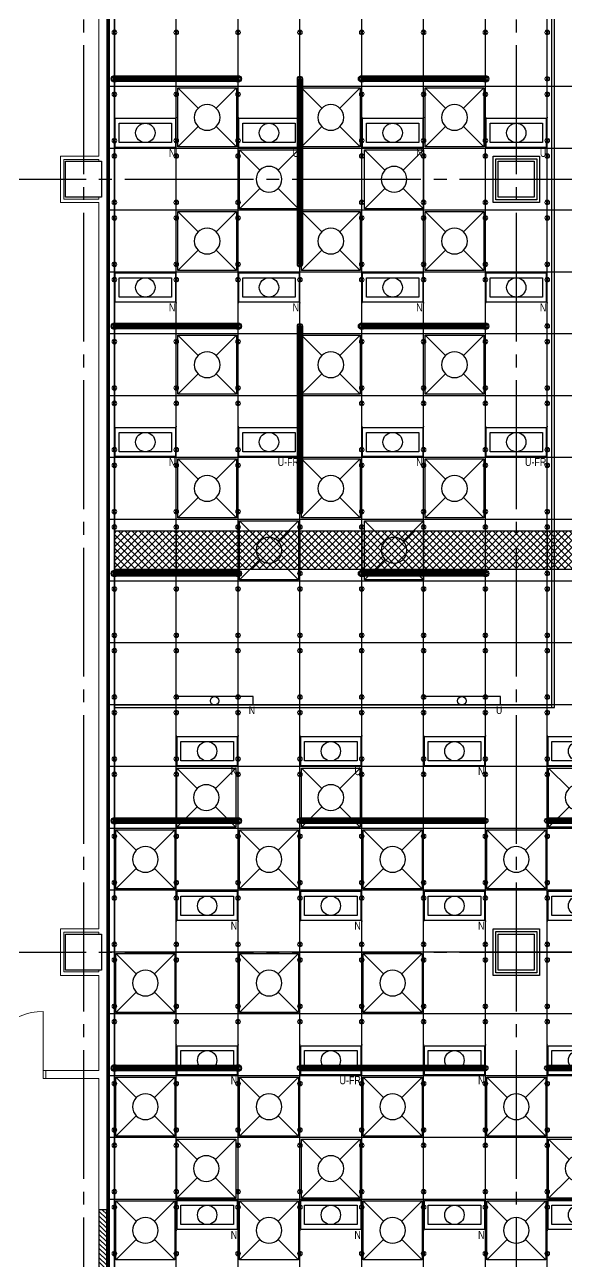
# Model space of a CAD drawing. Extents: x -17313 to 41501, y -1010 to 11880.
# Drawn here: x 1686 to 2737, y 2400 to 4800 of the extents above; entities that cross this region are included whole.
import ezdxf
from ezdxf.enums import TextEntityAlignment as Align

# ---------------------------------------------------------------- set-up
doc = ezdxf.new("R2010")
doc.units = 0
doc.header["$LTSCALE"] = 100
doc.linetypes.add('X-S-FAB-L10$0$COL-CEN-LIN', pattern=[3.25, 2.5, -0.25, 0.25, -0.25])
for name, color, linetype in [('0-xref', 8, 'Continuous'), ('188K-SM-03-F10-ARCH-CEIL-Y2257103$0$K-CEIL-4.2', 8, 'Continuous'), ('188K-SM-03-F10-ARCH-CEIL-Y2257103$0$K-CEIL-4.2-AREA', 8, 'Continuous'), ('188K-SM-03-F10-ARCH-PA-Y2257103$0$K-P1S-4.2-單抗', 53, 'Continuous'), ('188K-SM-03-F10-ARCH-PA-Y2257103$0$K-P2D-4.2-雙抗', 53, 'Continuous'), ('188K-SM-03-F10-ARCH-PA-Y2257103$0$K-岩棉 2hr 7.5-單抗', 53, 'Continuous'), ('188K-SM-06-F10-ELEC-LIGHT-Y2257103$0$E-LIGHT(W)-N', 253, 'Continuous'), ('188K-SM-06-F10-ELEC-LIGHT-Y2257103$0$E-LIGHT(W)-U FR', 253, 'Continuous'), ('188K-SM-06-F10-ELEC-LIGHT-Y2257103$0$E-LIGHT(W)-U XLPE', 253, 'Continuous'), ('188K-SM-06-F10-HVAC-FFU-Y2257103$0$AC-FFU-ULPA', 254, 'Continuous'), ('188K-SM-07-F15-ARCH-CATW-Y2257103$0$K-安全母索', 6, 'Continuous'), ('188K-SM-07-F15-ARCH-CATW-Y2257103$0$K-貓道板-主走道', 171, 'Continuous'), ('X-S-FAB-L10$0$0-DIM-TXT', 8, 'Continuous'), ('X-S-FAB-L10$0$A-WALL-IN', 8, 'Continuous'), ('X-S-FAB-L10$0$BLOCK', 8, 'Continuous'), ('X-S-FAB-L10$0$CCL', 8, 'X-S-FAB-L10$0$COL-CEN-LIN'), ('X-S-FAB-L10$0$COL-S', 8, 'Continuous'), ('X-S-FAB-L10$0$Door', 8, 'Continuous'), ('X-S-FAB-L10$0$WALL_188K_IN', 8, 'Continuous')]:
    doc.layers.add(name, color=color, linetype=linetype)
doc.layers.add('188K-SM-03-F10-ARCH-CEIL-Y2257103$0$K-吊點-標準', color=8, linetype='Continuous', lineweight=9)
doc.layers.add('188K-SM-06-F10-ELEC-LIGHT-Y2257103$0$Defpoints-CAS', color=253, linetype='Continuous', plot=False)
doc.styles.add('188K-SM-06-F10-ELEC-LIGHT-Y2257103$0$Standard', font='arial.ttf')
doc.styles.add('X-S-FAB-L10$0$CHINA', font='simplex.shx', dxfattribs={"width": 0.75, "bigfont": 'chineset.shx'})
doc.styles.add('X-S-FAB-L10$0$Standard', font='', dxfattribs={"width": 0.8})
doc.styles.add('X-S-FAB-L10$0$TG_NOTE_TEXT', font='simplex.shx', dxfattribs={"width": 0.75, "bigfont": 'chineset.shx'})
doc.styles.get('X-S-FAB-L10$0$Standard').set_extended_font_data('Microsoft JhengHei')

# ---------------------------------------------------------------- blocks, each defined once
blk = doc.blocks.new('X-S-FAB-L10$0$FAB2-L05')
at = {"layer": 'X-S-FAB-L10$0$CCL'}
for p, q in [((-24360, 11005), (-24360, 0)), ((-23520, 11005), (-23520, 0)), ((-26880, 5220), (1210, 5220)), ((-26880, 3720), (1210, 3720))]:
    blk.add_line(p, q, dxfattribs=at)
at = {"layer": 'X-S-FAB-L10$0$COL-S'}
for points in [[(-24395, 5255), (-24325, 5255), (-24325, 5185), (-24395, 5185)], [(-23555, 5255), (-23485, 5255), (-23485, 5185), (-23555, 5185)], [(-24395, 3755), (-24325, 3755), (-24325, 3685), (-24395, 3685)], [(-23555, 3755), (-23485, 3755), (-23485, 3685), (-23555, 3685)]]:
    blk.add_lwpolyline(points, close=True, dxfattribs=at)
blk = doc.blocks.new('X-S-FAB-L10$0$金屬雙門 24[42]_1')
at = {"layer": 'X-S-FAB-L10$0$Door', "lineweight": 0}
for p, q in [((1491.75, 2770), (1491.75, 2885)), ((1721.75, 2770), (1721.75, 2885)), ((1486.75, 2770), (1482.45, 2770)), ((1486.75, 2770), (1482.45, 2770)), ((1486.75, 2770), (1491.75, 2770)), ((1486.75, 2755), (1486.75, 2770)), ((1486.75, 2770), (1486.75, 2755)), ((1486.75, 2770), (1486.75, 2755)), ((1491.75, 2770), (1491.75, 2755)), ((1721.75, 2755), (1721.75, 2770)), ((1721.75, 2770), (1726.75, 2770)), ((1726.75, 2770), (1726.75, 2755)), ((1726.75, 2770), (1726.75, 2755)), ((1726.75, 2770), (1726.75, 2755)), ((1726.75, 2770), (1731.05, 2770)), ((1726.75, 2770), (1731.05, 2770)), ((1486.75, 2755), (1482.45, 2755)), ((1486.75, 2755), (1482.45, 2755)), ((1491.75, 2755), (1486.75, 2755)), ((1726.75, 2755), (1721.75, 2755)), ((1726.75, 2755), (1731.05, 2755)), ((1726.75, 2755), (1731.05, 2755))]:
    blk.add_line(p, q, dxfattribs=at)
for centre, start, end in [((1491.75, 2770), 0, 90), ((1721.75, 2770), 90, 180)]:
    blk.add_arc(centre, 115, start, end, dxfattribs=at)
blk = doc.blocks.new('X-S-FAB-L10')
at = {"layer": 'X-S-FAB-L10$0$WALL_188K_IN'}
h = blk.add_hatch(dxfattribs=at)
h.set_pattern_fill('LINE', color=256, scale=2, angle=135)
h.set_pattern_definition([(135, (1845, 2401.6165), (-4.49013, -4.49013), [])])
h.paths.add_polyline_path([(1845, 2100), (1845, 2500), (1830, 2500), (1830, 2100)])
at = {"layer": 'X-S-FAB-L10$0$A-WALL-IN', "lineweight": 0}
for p, q in [((1726.7, 2770), (1731, 2770)), ((1726.7, 2770), (1726.7, 2755)), ((1726.7, 2755), (1731, 2755)), ((1845, 2500), (1830, 2500))]:
    blk.add_line(p, q, dxfattribs=at)
at = {"layer": 'X-S-FAB-L10$0$A-WALL-IN', "lineweight": 0, "flags": 128}
for points in [[(1845, 2500), (1845, 6750)], [(1830, 5955), (1830, 4545)], [(1755, 4545), (1761.5, 4545)], [(1755, 4545), (1755, 4461.5)], [(1830, 4545), (1761.5, 4545)], [(1761.5, 4461.5), (1761.5, 4538.5)], [(1761.5, 4538.5), (1830, 4538.5)], [(1830, 4538.5), (1830, 4535)], [(1830, 4465), (1830, 4461.5)], [(1755, 4461.5), (1755, 4455)], [(1755, 4455), (1830, 4455)], [(1830, 4461.5), (1761.5, 4461.5)], [(1830, 4455), (1830, 3045)], [(1755, 3045), (1761.5, 3045)], [(1755, 3045), (1755, 2961.5)], [(1830, 3045), (1761.5, 3045)], [(1761.5, 2961.5), (1761.5, 3038.5)], [(1761.5, 3038.5), (1830, 3038.5)], [(1830, 3038.5), (1830, 3035)], [(1755, 2961.5), (1755, 2955)], [(1755, 2955), (1830, 2955)], [(1830, 2961.5), (1761.5, 2961.5)], [(1830, 2965), (1830, 2961.5)], [(1830, 2955), (1830, 2770)], [(1830, 2770), (1726.7, 2770)], [(1726.7, 2755), (1830, 2755)], [(1830, 2755), (1830, 2500)]]:
    blk.add_lwpolyline(points, dxfattribs=at)
at = {"layer": 'X-S-FAB-L10$0$COL-S'}
for p, q in [((1765, 4535), (1835, 4535)), ((1765, 4465), (1765, 4535)), ((1835, 4535), (1835, 4465)), ((2605, 4535), (2675, 4535)), ((2605, 4465), (2605, 4535)), ((2675, 4535), (2675, 4465)), ((1835, 4465), (1765, 4465)), ((2675, 4465), (2605, 4465)), ((1765, 3035), (1835, 3035)), ((1765, 2965), (1765, 3035)), ((1835, 3035), (1835, 2965)), ((2605, 3035), (2675, 3035)), ((2605, 2965), (2605, 3035)), ((2675, 3035), (2675, 2965)), ((1835, 2965), (1765, 2965)), ((2675, 2965), (2605, 2965))]:
    blk.add_line(p, q, dxfattribs=at)
at = {"layer": 'X-S-FAB-L10$0$WALL_188K_IN'}
blk.add_lwpolyline([(1845, 2100), (1845, 2500), (1830, 2500), (1830, 2100)], close=True, dxfattribs=at)
at = {"layer": 'X-S-FAB-L10$0$BLOCK'}
blk.add_blockref('X-S-FAB-L10$0$FAB2-L05', (26160, -720), dxfattribs=at)
at = {"layer": 'X-S-FAB-L10$0$Door', "lineweight": 0}
blk.add_blockref('X-S-FAB-L10$0$金屬雙門 24[42]_1', (0, 0), dxfattribs=at)
at = {"style": 'X-S-FAB-L10$0$TG_NOTE_TEXT', "width": 0.5, "flags": 1}
for p in [(7463.3, 9020), (18268.3, 8649), (11197.8, 4800.2), (16485.8, 4800.2), (25420.3, 2635), (13360, 320, 0), (7463.3, -33.3)]:
    blk.add_attdef('WH', text='', height=20, dxfattribs=at).set_placement(p, align=Align.BOTTOM_LEFT)
at = {"width": 0.5}
for style, p in [('X-S-FAB-L10$0$TG_NOTE_TEXT', (7585, 9020)), ('X-S-FAB-L10$0$TG_NOTE_TEXT', (18390, 8649)), ('X-S-FAB-L10$0$TG_NOTE_TEXT', (11117.5, 4813.5)), ('X-S-FAB-L10$0$TG_NOTE_TEXT', (16607.5, 4813.5)), ('X-S-FAB-L10$0$TG_NOTE_TEXT', (25350, 2635)), ('X-S-FAB-L10$0$Standard', (13129.4, 325, 0)), ('X-S-FAB-L10$0$TG_NOTE_TEXT', (7585, -20))]:
    blk.add_attdef('DESC', text='', height=10, dxfattribs=dict(at, style=style)).set_placement(p, align=Align.BOTTOM_LEFT)
for tag, style, p in [('TYPE', 'X-S-FAB-L10$0$TG_NOTE_TEXT', (7619.3, 9020)), ('NO', 'X-S-FAB-L10$0$TG_NOTE_TEXT', (7650.1, 9020)), ('TYPE', 'X-S-FAB-L10$0$TG_NOTE_TEXT', (18424.2, 8649)), ('NO', 'X-S-FAB-L10$0$TG_NOTE_TEXT', (18455, 8649)), ('NO', 'X-S-FAB-L10$0$TG_NOTE_TEXT', (11088.6, 4813.5)), ('TYPE', 'X-S-FAB-L10$0$TG_NOTE_TEXT', (11151.8, 4813.5)), ('TYPE', 'X-S-FAB-L10$0$TG_NOTE_TEXT', (16641.8, 4813.5)), ('NO', 'X-S-FAB-L10$0$TG_NOTE_TEXT', (16672.6, 4813.5)), ('NO', 'X-S-FAB-L10$0$TG_NOTE_TEXT', (25313, 2635)), ('TYPE', 'X-S-FAB-L10$0$TG_NOTE_TEXT', (25350, 2635)), ('NO', 'X-S-FAB-L10$0$Standard', (13100, 320, 0)), ('TYPE', 'X-S-FAB-L10$0$Standard', (13129.4, 320, 0)), ('TYPE', 'X-S-FAB-L10$0$TG_NOTE_TEXT', (7619.3, -20)), ('NO', 'X-S-FAB-L10$0$TG_NOTE_TEXT', (7650.1, -20))]:
    blk.add_attdef(tag, text='', height=10, dxfattribs=dict(at, style=style)).set_placement(p, align=Align.BOTTOM_RIGHT)
at = {"style": 'X-S-FAB-L10$0$TG_NOTE_TEXT', "width": 0.5, "flags": 1}
for rotation, p in [(180, (43, 7480)), (180, (943, 7480)), (90, (24310, 3717.8)), (270, (17080, 1711.7))]:
    blk.add_attdef('WH', text='', height=20, rotation=rotation, dxfattribs=at).set_placement(p, align=Align.BOTTOM_LEFT)
at = {"width": 0.5}
for rotation, style, p in [(180, 'X-S-FAB-L10$0$Standard', (317.6, 7480)), (180, 'X-S-FAB-L10$0$Standard', (1217.6, 7480)), (90, 'X-S-FAB-L10$0$TG_NOTE_TEXT', (24310, 3647.5)), (270, 'X-S-FAB-L10$0$TG_NOTE_TEXT', (17080, 1605))]:
    blk.add_attdef('DESC', text='', height=10, rotation=rotation, dxfattribs=dict(at, style=style)).set_placement(p, align=Align.BOTTOM_LEFT)
for tag, rotation, style, p in [('TYPE', 180, 'X-S-FAB-L10$0$Standard', (317.6, 7480)), ('NO', 180, 'X-S-FAB-L10$0$Standard', (347, 7480)), ('TYPE', 180, 'X-S-FAB-L10$0$Standard', (1217.6, 7480)), ('NO', 180, 'X-S-FAB-L10$0$Standard', (1247, 7480)), ('TYPE', 90, 'X-S-FAB-L10$0$TG_NOTE_TEXT', (24310, 3647.5)), ('NO', 90, 'X-S-FAB-L10$0$TG_NOTE_TEXT', (24310, 3610.5)), ('TYPE', 270, 'X-S-FAB-L10$0$TG_NOTE_TEXT', (17080, 1605)), ('NO', 270, 'X-S-FAB-L10$0$TG_NOTE_TEXT', (17080, 1573))]:
    blk.add_attdef(tag, text='', height=10, rotation=rotation, dxfattribs=dict(at, style=style)).set_placement(p, align=Align.BOTTOM_RIGHT)
at = {"layer": 'X-S-FAB-L10$0$0-DIM-TXT', "style": 'X-S-FAB-L10$0$CHINA', "width": 0.75}
for p in [(667.4, 7855.1, -2689.4), (22627.4, 6728.8), (25644.7, 6728.8), (24778.8, 5569.1), (1118.3, 4980), (417.8, 4594.6), (23874.8, 4355), (22927.4, 4330.1), (23749.9, 3901.4), (417.8, 3765.2), (1118.3, 3730), (417.8, 3115.8), (536.9, 2227.8), (16909, 1782.7), (888.4, 880.5), (16977.4, 750), (18878.8, 750), (25641.2, 553.2), (21364, 526.9)]:
    blk.add_attdef('HIG', text='', height=80, dxfattribs=at).set_placement(p, align=Align.MIDDLE_LEFT)
blk = doc.blocks.new('188K-SM-03-F10-ARCH-CEIL-Y2257103$0$A$C2CA95053')
h = blk.add_hatch(color=256)
edge = h.paths.add_edge_path()
edge.add_arc((0, 0), 0.5, 0, 360)
for p, q in [((3.2, 3.2), (-3.2, -3.2)), ((3.2, -3.2), (-3.2, 3.2))]:
    blk.add_line(p, q)
blk.add_lwpolyline([(-1.6, 2.5), (-1.6, -2.5), (1.6, -2.5), (1.6, 2.5)], close=True)
for radius in [4.5, 0.5]:
    blk.add_circle((0, 0), radius)
blk = doc.blocks.new('188K-SM-03-F10-ARCH-CEIL-Y2257103$0$天花板吊點-附調整片 - 3_8_螺桿吊架 100 mm 高調整片-V1-1FL')
blk.add_blockref('188K-SM-03-F10-ARCH-CEIL-Y2257103$0$A$C2CA95053', (0, 0))
blk = doc.blocks.new('188K-SM-03-F10-ARCH-CEIL-Y2257103')
at = {"layer": '188K-SM-03-F10-ARCH-CEIL-Y2257103$0$K-CEIL-4.2'}
for p, q in [((1860, 312.7), (1860, 8632.2)), ((1980, 312.7), (1980, 8632.2)), ((2100, 312.7), (2100, 8632.2)), ((2220, 312.7), (2220, 8632.2)), ((2340, 312.7), (2340, 8632.2)), ((2460, 312.7), (2460, 8632.2)), ((2580, 312.7), (2580, 8632.2)), ((2700, 312.7), (2700, 8632.2)), ((11027.5, 4680), (1847.7, 4680)), ((11027.5, 4560), (1847.7, 4560)), ((23467.2, 4440), (1847.7, 4440)), ((23467.2, 4320), (1847.7, 4320)), ((23467.2, 4200), (1847.7, 4200)), ((23467.2, 4080), (1847.7, 4080)), ((23467.2, 3960), (1847.7, 3960)), ((23467.2, 3840), (1847.7, 3840)), ((23467.2, 3720), (1847.7, 3720)), ((23467.2, 3600), (1847.7, 3600)), ((24297.2, 3480), (1850, 3480)), ((24297.2, 3360), (1847.7, 3360)), ((24297.2, 3240), (1847.7, 3240)), ((24297.2, 3120), (1847.7, 3120)), ((24297.2, 3000), (1847.7, 3000)), ((24297.2, 2880), (1847.7, 2880)), ((24297.2, 2760), (1847.7, 2760)), ((24297.2, 2640), (1847.7, 2640)), ((24297.2, 2520), (1847.7, 2520))]:
    blk.add_line(p, q, dxfattribs=at)
at = {"layer": '188K-SM-03-F10-ARCH-CEIL-Y2257103$0$K-CEIL-4.2-AREA', "elevation": 0}
blk.add_lwpolyline([(24297.2, 2067.7), (16747.2, 2067.7), (16747.2, 312.7), (14882.2, 312.7), (14882.2, 42.7), (14157.7, 42.7), (14157.7, 312.7), (1847.7, 312.7), (1847.7, 8305.8), (1767.7, 8305.8), (1767.7, 8632.2), (17592.2, 8632.2), (17592.2, 8626.2), (18934.7, 8626.2), (18934.7, 8592.2), (19317.2, 8592.2), (19317.2, 7537.7), (19282.2, 7537.7), (19282.2, 7462.2), (19317.2, 7462.2), (19317.2, 7317.2), (21180, 7317.2)], dxfattribs=at)
at = {"layer": '188K-SM-03-F10-ARCH-CEIL-Y2257103$0$K-CEIL-4.2-AREA'}
for points in [[(2605, 4535), (2675, 4535), (2675, 4465), (2605, 4465)], [(2605, 3035), (2675, 3035), (2675, 2965), (2605, 2965)]]:
    blk.add_lwpolyline(points, close=True, dxfattribs=at)
at = {"layer": '188K-SM-03-F10-ARCH-CEIL-Y2257103$0$K-吊點-標準', "color": 170, "lineweight": 18, "rotation": 179.9999999999997}
for p in [(1860, 4785), (1980, 4785), (2100, 4785), (2220, 4785), (2340, 4785), (2460, 4785), (2580, 4785), (2700, 4785), (1860, 4695), (1980, 4695), (2100, 4695), (2220, 4695), (2340, 4695), (2460, 4695), (2580, 4695), (2700, 4695), (1860, 4665), (1980, 4665), (2100, 4665), (2220, 4665), (2340, 4665), (2460, 4665), (2580, 4665), (2700, 4665), (1860, 4575), (1980, 4575), (2100, 4575), (2220, 4575), (2340, 4575), (2460, 4575), (2580, 4575), (2700, 4575), (1860, 4545), (1980, 4545), (2100, 4545), (2220, 4545), (2340, 4545), (2460, 4545), (2580, 4545), (2700, 4545), (1860, 4455), (1980, 4455), (2100, 4455), (2220, 4455), (2340, 4455), (2460, 4455), (2580, 4455), (2700, 4455), (1860, 4425), (1980, 4425), (2100, 4425), (2220, 4425), (2340, 4425), (2460, 4425), (2580, 4425), (2700, 4425), (1860, 4335), (1980, 4335), (2100, 4335), (2220, 4335), (2340, 4335), (2460, 4335), (2580, 4335), (2700, 4335), (1860, 4305), (1980, 4305), (2100, 4305), (2220, 4305), (2340, 4305), (2460, 4305), (2580, 4305), (2700, 4305), (1860, 4215), (1980, 4215), (2100, 4215), (2220, 4215), (2340, 4215), (2460, 4215), (2580, 4215), (2700, 4215), (1860, 4185), (1980, 4185), (2100, 4185), (2220, 4185), (2340, 4185), (2460, 4185), (2580, 4185), (2700, 4185), (1860, 4095), (1980, 4095), (2100, 4095), (2220, 4095), (2340, 4095), (2460, 4095), (2580, 4095), (2700, 4095), (1860, 4065), (1980, 4065), (2100, 4065), (2220, 4065), (2340, 4065), (2460, 4065), (2580, 4065), (2700, 4065), (1860, 3975), (1980, 3975), (2100, 3975), (2220, 3975), (2340, 3975), (2460, 3975), (2580, 3975), (2700, 3975), (1860, 3945), (1980, 3945), (2100, 3945), (2220, 3945), (2340, 3945), (2460, 3945), (2580, 3945), (2700, 3945), (1860, 3855), (1980, 3855), (2100, 3855), (2220, 3855), (2340, 3855), (2460, 3855), (2580, 3855), (2700, 3855), (1860, 3825), (1980, 3825), (2100, 3825), (2220, 3825), (2340, 3825), (2460, 3825), (2580, 3825), (2700, 3825), (1860, 3735), (1980, 3735), (2100, 3735), (2220, 3735), (2340, 3735), (2460, 3735), (2580, 3735), (2700, 3735), (1860, 3705), (1980, 3705), (2100, 3705), (2220, 3705), (2340, 3705), (2460, 3705), (2580, 3705), (2700, 3705), (1860, 3615), (1980, 3615), (2100, 3615), (2220, 3615), (2340, 3615), (2460, 3615), (2580, 3615), (2700, 3615), (1860, 3585), (1980, 3585), (2100, 3585), (2220, 3585), (2340, 3585), (2460, 3585), (2580, 3585), (2700, 3585), (1860, 3495), (1980, 3495), (2100, 3495), (2220, 3495), (2340, 3495), (2460, 3495), (2580, 3495), (2700, 3495), (1860, 3465), (1980, 3465), (2100, 3465), (2220, 3465), (2340, 3465), (2460, 3465), (2580, 3465), (2700, 3465), (1860, 3375), (1980, 3375), (2100, 3375), (2220, 3375), (2340, 3375), (2460, 3375), (2580, 3375), (2700, 3375), (1860, 3345), (1980, 3345), (2100, 3345), (2220, 3345), (2340, 3345), (2460, 3345), (2580, 3345), (2700, 3345), (1860, 3255), (1980, 3255), (2100, 3255), (2220, 3255), (2340, 3255), (2460, 3255), (2580, 3255), (2700, 3255), (1860, 3225), (1980, 3225), (2100, 3225), (2220, 3225), (2340, 3225), (2460, 3225), (2580, 3225), (2700, 3225), (1860, 3135), (1980, 3135), (2100, 3135), (2220, 3135), (2340, 3135), (2460, 3135), (2580, 3135), (2700, 3135), (1860, 3105), (1980, 3105), (2100, 3105), (2220, 3105), (2340, 3105), (2460, 3105), (2580, 3105), (2700, 3105), (1860, 3015), (1980, 3015), (2100, 3015), (2220, 3015), (2340, 3015), (2460, 3015), (2580, 3015), (2700, 3015), (1860, 2985), (1980, 2985), (2100, 2985), (2220, 2985), (2340, 2985), (2460, 2985), (2580, 2985), (2700, 2985), (1860, 2895), (1980, 2895), (2100, 2895), (2220, 2895), (2340, 2895), (2460, 2895), (2580, 2895), (2700, 2895), (1860, 2865), (1980, 2865), (2100, 2865), (2220, 2865), (2340, 2865), (2460, 2865), (2580, 2865), (2700, 2865), (1860, 2775), (1980, 2775), (2100, 2775), (2220, 2775), (2340, 2775), (2460, 2775), (2580, 2775), (2700, 2775), (1860, 2745), (1980, 2745), (2100, 2745), (2220, 2745), (2340, 2745), (2460, 2745), (2580, 2745), (2700, 2745), (1860, 2655), (1980, 2655), (2100, 2655), (2220, 2655), (2340, 2655), (2460, 2655), (2580, 2655), (2700, 2655), (1860, 2625), (1980, 2625), (2100, 2625), (2220, 2625), (2340, 2625), (2460, 2625), (2580, 2625), (2700, 2625), (1860, 2535), (1980, 2535), (2100, 2535), (2220, 2535), (2340, 2535), (2460, 2535), (2580, 2535), (2700, 2535), (1860, 2505), (1980, 2505), (2100, 2505), (2220, 2505), (2340, 2505), (2460, 2505), (2580, 2505), (2700, 2505), (1860, 2415), (1980, 2415), (2100, 2415), (2220, 2415), (2340, 2415), (2460, 2415), (2580, 2415), (2700, 2415)]:
    blk.add_blockref('188K-SM-03-F10-ARCH-CEIL-Y2257103$0$天花板吊點-附調整片 - 3_8_螺桿吊架 100 mm 高調整片-V1-1FL', p, dxfattribs=at)
blk = doc.blocks.new('188K-SM-06-F10-HVAC-FFU-Y2257103$0$H-FU-U-12x12')
for p, q in [((423, 777), (28, 1172)), ((777, 777), (1172, 1172)), ((28, 28), (423, 423)), ((1172, 28), (777, 423))]:
    blk.add_line(p, q)
blk.add_lwpolyline([(1172, 28), (1172, 1172), (28, 1172), (28, 28)], close=True)
blk.add_circle((600, 600), 250)
blk = doc.blocks.new('188K-SM-06-F10-HVAC-FFU-Y2257103')
at = {"layer": '188K-SM-06-F10-HVAC-FFU-Y2257103$0$AC-FFU-ULPA', "xscale": -0.09999999999999432, "yscale": 0.09999999999999432, "zscale": 0.09999999999999432}
for p in [(2100, 4560), (2340, 4560), (2580, 4560), (2220, 4440), (2462.7, 4440), (2100, 4320), (2340, 4320), (2580, 4320), (2100, 4080), (2340, 4080), (2580, 4080), (2100, 3840), (2340, 3840), (2580, 3840), (2220, 3720), (2462.7, 3720), (2098.3, 3240), (2340, 3240), (2820, 3240), (1980, 3120), (2220, 3120), (2460, 3120), (2700, 3120), (1980, 2880), (2220, 2880), (2460, 2880), (1980, 2640), (2220, 2640), (2460, 2640), (2700, 2640), (2098.3, 2520), (2340, 2520), (2820, 2520), (1980, 2400), (2220, 2400), (2460, 2400), (2700, 2400)]:
    blk.add_blockref('188K-SM-06-F10-HVAC-FFU-Y2257103$0$H-FU-U-12x12', p, dxfattribs=at)
blk = doc.blocks.new('*U262')
at = {"ltscale": 600}
blk.add_lwpolyline([(-75, -8.1), (75, -8.1), (75, 8.1), (-75, 8.1)], close=True, dxfattribs=at)
blk.add_circle((0, 0), 8.1, dxfattribs=at)
at = {"style": '188K-SM-06-F10-ELEC-LIGHT-Y2257103$0$Standard', "width": 0.8}
blk.add_text('U', height=15, rotation=360, dxfattribs=at).set_placement((78.5, -18.1), align=Align.MIDDLE_RIGHT)
blk = doc.blocks.new('*U261')
at = {"ltscale": 600}
blk.add_lwpolyline([(75, 8.1), (-75, 8.1), (-75, -8.1), (75, -8.1)], close=True, dxfattribs=at)
blk.add_circle((0, 0), 8.1, dxfattribs=at)
at = {"style": '188K-SM-06-F10-ELEC-LIGHT-Y2257103$0$Standard', "width": 0.8}
blk.add_text('N', height=15, rotation=360, dxfattribs=at).set_placement((78.5, -18.1), align=Align.MIDDLE_RIGHT)
blk = doc.blocks.new('*U266')
for points in [[(-58.3, -28.3), (-58.3, 28.3), (58.3, 28.3), (58.3, -28.3)], [(-51, -18.8), (-51, 18.8), (51, 18.8), (51, -18.8)]]:
    blk.add_lwpolyline(points, close=True)
blk.add_circle((0, 0), 18.8)
at = {"layer": '188K-SM-06-F10-ELEC-LIGHT-Y2257103$0$Defpoints-CAS'}
for p in [(-60, 30), (60, 30), (-60, -30), (60, -30)]:
    blk.add_point(p, dxfattribs=at)
at = {"style": '188K-SM-06-F10-ELEC-LIGHT-Y2257103$0$Standard', "width": 0.8}
blk.add_text('U', height=15.5, dxfattribs=at).set_placement((58.3, -38.7), align=Align.MIDDLE_RIGHT)
blk = doc.blocks.new('*U267')
for points in [[(-58.3, -28.3), (-58.3, 28.3), (58.3, 28.3), (58.3, -28.3)], [(-51, -18.8), (-51, 18.8), (51, 18.8), (51, -18.8)]]:
    blk.add_lwpolyline(points, close=True)
blk.add_circle((0, 0), 18.8)
at = {"layer": '188K-SM-06-F10-ELEC-LIGHT-Y2257103$0$Defpoints-CAS'}
for p in [(-60, 30), (60, 30), (-60, -30), (60, -30)]:
    blk.add_point(p, dxfattribs=at)
at = {"style": '188K-SM-06-F10-ELEC-LIGHT-Y2257103$0$Standard', "width": 0.8}
blk.add_text('N', height=15.5, dxfattribs=at).set_placement((58.3, -38.7), align=Align.MIDDLE_RIGHT)
blk = doc.blocks.new('*U258')
for points in [[(-58.3, -28.3), (-58.3, 28.3), (58.3, 28.3), (58.3, -28.3)], [(-51, -18.8), (-51, 18.8), (51, 18.8), (51, -18.8)]]:
    blk.add_lwpolyline(points, close=True)
blk.add_circle((0, 0), 18.8)
at = {"layer": '188K-SM-06-F10-ELEC-LIGHT-Y2257103$0$Defpoints-CAS'}
for p in [(-60, 30), (60, 30), (-60, -30), (60, -30)]:
    blk.add_point(p, dxfattribs=at)
at = {"style": '188K-SM-06-F10-ELEC-LIGHT-Y2257103$0$Standard', "width": 0.8}
blk.add_text('U-FR', height=15.53, dxfattribs=at).set_placement((58.3, -38.7), align=Align.MIDDLE_RIGHT)
blk = doc.blocks.new('188K-SM-06-F10-ELEC-LIGHT-Y2257103')
at = {"layer": '188K-SM-06-F10-ELEC-LIGHT-Y2257103$0$E-LIGHT(W)-N'}
for name, p in [('*U267', (1920, 4590)), ('*U267', (2400, 4590)), ('*U267', (1920, 4290)), ('*U267', (2160, 4290)), ('*U267', (2400, 4290)), ('*U267', (2640, 4290)), ('*U267', (1920, 3990)), ('*U267', (2400, 3990)), ('*U261', (2054.3, 3487.8, 0)), ('*U267', (2040, 3390)), ('*U267', (2520, 3390)), ('*U267', (2040, 3090)), ('*U267', (2280, 3090)), ('*U267', (2520, 3090)), ('*U267', (2760, 3090)), ('*U267', (2040, 2790)), ('*U267', (2520, 2790)), ('*U267', (2040, 2490)), ('*U267', (2280, 2490)), ('*U267', (2520, 2490)), ('*U267', (2760, 2490))]:
    blk.add_blockref(name, p, dxfattribs=at)
at = {"layer": '188K-SM-06-F10-ELEC-LIGHT-Y2257103$0$E-LIGHT(W)-U FR'}
for p in [(2160, 3990), (2640, 3990), (2280, 2790), (2760, 2790)]:
    blk.add_blockref('*U258', p, dxfattribs=at)
at = {"layer": '188K-SM-06-F10-ELEC-LIGHT-Y2257103$0$E-LIGHT(W)-U XLPE'}
for name, p in [('*U266', (2160, 4590)), ('*U266', (2640, 4590)), ('*U262', (2534.3, 3487.8)), ('*U266', (2280, 3390)), ('*U266', (2760, 3390))]:
    blk.add_blockref(name, p, dxfattribs=at)
blk = doc.blocks.new('188K-SM-03-F10-ARCH-PA-Y2257103')
at = {"layer": '188K-SM-03-F10-ARCH-PA-Y2257103$0$K-P1S-4.2-單抗'}
for points in [[(2595, 4545), (2685, 4545), (2685, 4455), (2595, 4455)], [(2600, 4540), (2680, 4540), (2680, 4460), (2600, 4460)], [(2595, 3045), (2685, 3045), (2685, 2955), (2595, 2955)], [(2600, 3040), (2680, 3040), (2680, 2960), (2600, 2960)]]:
    blk.add_lwpolyline(points, close=True, dxfattribs=at)
at = {"layer": '188K-SM-03-F10-ARCH-PA-Y2257103$0$K-P2D-4.2-雙抗'}
for p, q in [((2709, 3474.7), (2709, 8295)), ((2714, 3474.7), (2714, 8295)), ((1860, 3479.7), (2709, 3479.7)), ((1860, 3474.7), (2714, 3474.7))]:
    blk.add_line(p, q, dxfattribs=at)
at = {"layer": '188K-SM-03-F10-ARCH-PA-Y2257103$0$K-岩棉 2hr 7.5-單抗'}
for p, q in [((1850, 8308, 0), (1850, 310)), ((1860, 8318, 0), (1860, 310, 0))]:
    blk.add_line(p, q, dxfattribs=at)
blk = doc.blocks.new('188K-SM-07-F15-ARCH-CATW-Y2257103$0$貓道板-749x1196.5(主走道)')
h = blk.add_hatch()
h.set_pattern_fill('ANSI37', color=256, scale=30)
h.set_pattern_definition([(45, (0.75, 3e-16), (-67.352, 67.352), []), (135, (0.75, 3e-16), (-67.352, -67.352), [])])
h.paths.add_polyline_path([(-1199, 0), (-1199, 750), (-1, 750), (-1, 0)])
blk.add_lwpolyline([(-1199, 0), (-1199, 750), (-1, 750), (-1, 0)], close=True)
blk = doc.blocks.new('188K-SM-07-F15-ARCH-CATW-Y2257103$0$母索-2.4')
at = {"const_width": 13}
blk.add_lwpolyline([(0, 0), (0, 240)], dxfattribs=at)
for centre in [(0, 240), (0, 0)]:
    blk.add_circle(centre, 6.5)
blk = doc.blocks.new('188K-SM-07-F15-ARCH-CATW-Y2257103$0$母索-3.6')
at = {"const_width": 13}
blk.add_lwpolyline([(0, 0), (0, 360)], dxfattribs=at)
for centre in [(0, 360, 0), (0, 0)]:
    blk.add_circle(centre, 5)
blk = doc.blocks.new('188K-SM-07-F15-ARCH-CATW-Y2257103')
at = {"layer": '188K-SM-07-F15-ARCH-CATW-Y2257103$0$K-安全母索'}
for name, p, rotation in [('188K-SM-07-F15-ARCH-CATW-Y2257103$0$母索-2.4', (2100, 4695), 90), ('188K-SM-07-F15-ARCH-CATW-Y2257103$0$母索-2.4', (2580, 4695), 90), ('188K-SM-07-F15-ARCH-CATW-Y2257103$0$母索-2.4', (2100, 4215), 90), ('188K-SM-07-F15-ARCH-CATW-Y2257103$0$母索-2.4', (2580, 4215), 90), ('188K-SM-07-F15-ARCH-CATW-Y2257103$0$母索-2.4', (2100, 3735), 90), ('188K-SM-07-F15-ARCH-CATW-Y2257103$0$母索-2.4', (2580, 3735), 90), ('188K-SM-07-F15-ARCH-CATW-Y2257103$0$母索-2.4', (2100, 3255), 90), ('188K-SM-07-F15-ARCH-CATW-Y2257103$0$母索-3.6', (2220, 3255), 270), ('188K-SM-07-F15-ARCH-CATW-Y2257103$0$母索-3.6', (2700, 3255), 270), ('188K-SM-07-F15-ARCH-CATW-Y2257103$0$母索-2.4', (2100, 2775), 90), ('188K-SM-07-F15-ARCH-CATW-Y2257103$0$母索-3.6', (2220, 2775), 270), ('188K-SM-07-F15-ARCH-CATW-Y2257103$0$母索-3.6', (2700, 2775), 270)]:
    blk.add_blockref(name, p, dxfattribs=dict(at, rotation=rotation))
for p in [(2220, 4335), (2220, 3855)]:
    blk.add_blockref('188K-SM-07-F15-ARCH-CATW-Y2257103$0$母索-3.6', p, dxfattribs=at)
at = {"layer": '188K-SM-07-F15-ARCH-CATW-Y2257103$0$K-貓道板-主走道', "xscale": 0.1, "yscale": 0.1, "zscale": 0.1, "rotation": 180}
for p in [(1860, 3817.5), (1980, 3817.5), (2100, 3817.5), (2220, 3817.5), (2340, 3817.5), (2460, 3817.5), (2580, 3817.5), (2700, 3817.5)]:
    blk.add_blockref('188K-SM-07-F15-ARCH-CATW-Y2257103$0$貓道板-749x1196.5(主走道)', p, dxfattribs=at)

msp = doc.modelspace()

# ---------------------------------------------------------------- block references
at = {"layer": '0-xref'}
for name in ['X-S-FAB-L10', '188K-SM-06-F10-ELEC-LIGHT-Y2257103', '188K-SM-03-F10-ARCH-PA-Y2257103', '188K-SM-03-F10-ARCH-CEIL-Y2257103', '188K-SM-07-F15-ARCH-CATW-Y2257103', '188K-SM-06-F10-HVAC-FFU-Y2257103']:
    msp.add_blockref(name, (0, 0), dxfattribs=at)

doc.saveas('drawing.dxf')
